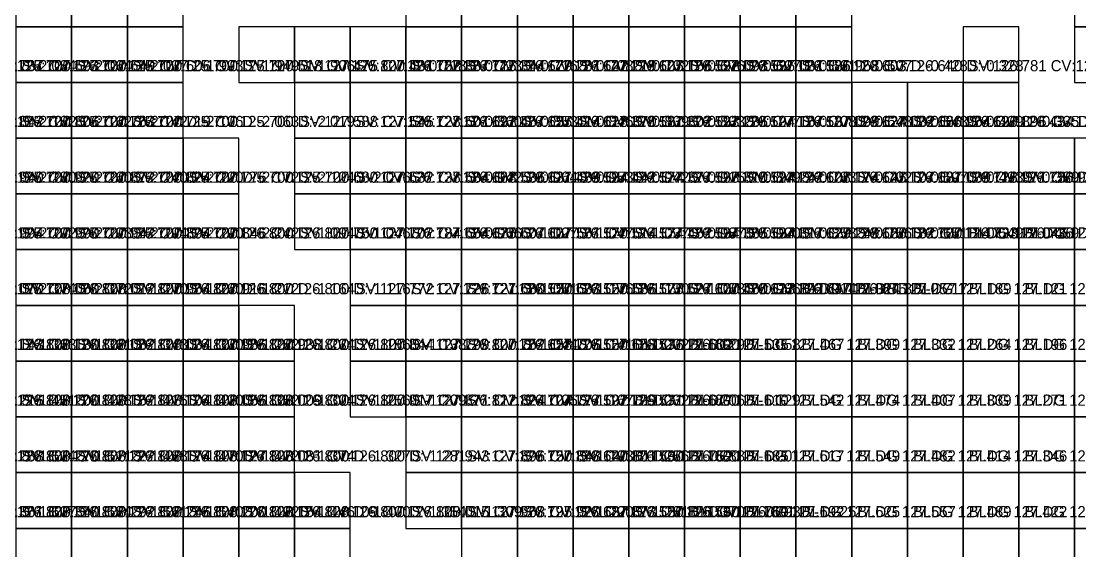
# Model space of a CAD drawing. Header units: metres. Extents: x 287857 to 287981, y 62957 to 63018.
# Drawn here: x 287893.02 to 287912.02, y 62996.43 to 63005.93 of the extents above; entities that cross this region are included whole.
import ezdxf

# ---------------------------------------------------------------- set-up
doc = ezdxf.new("R2010")
doc.units = ezdxf.units.M
for name, color, linetype, true_color in [('CORR-BLDG-TXT', 7, 'Continuous', 0xfacc15), ('CORR-BUILDING', 7, 'Continuous', 0xfacc15), ('CORR-CUT', 7, 'Continuous', 0x3b82f6), ('CORR-DIFF-TXT', 7, 'Continuous', 0xffffff)]:
    doc.layers.add(name, color=color, linetype=linetype, true_color=true_color)

msp = doc.modelspace()

# ---------------------------------------------------------------- linework, layer by layer
at = {"layer": 'CORR-BUILDING'}
for points in [[(287909.925, 63001.831, 127.046), (287910.925, 63001.831, 127.046), (287910.925, 63002.831, 127.046), (287909.925, 63002.831, 127.046), (287909.925, 63001.831, 127.046)], [(287910.925, 63001.831, 126.979), (287911.925, 63001.831, 126.979), (287911.925, 63002.831, 126.979), (287910.925, 63002.831, 126.979), (287910.925, 63001.831, 126.979)], [(287911.925, 63001.831, 126.911), (287912.925, 63001.831, 126.911), (287912.925, 63002.831, 126.911), (287911.925, 63002.831, 126.911), (287911.925, 63001.831, 126.911)], [(287906.925, 63000.831, 127.324), (287907.925, 63000.831, 127.324), (287907.925, 63001.831, 127.324), (287906.925, 63001.831, 127.324), (287906.925, 63000.831, 127.324)], [(287907.925, 63000.831, 127.257), (287908.925, 63000.831, 127.257), (287908.925, 63001.831, 127.257), (287907.925, 63001.831, 127.257), (287907.925, 63000.831, 127.257)], [(287908.925, 63000.831, 127.189), (287909.925, 63000.831, 127.189), (287909.925, 63001.831, 127.189), (287908.925, 63001.831, 127.189), (287908.925, 63000.831, 127.189)], [(287909.925, 63000.831, 127.121), (287910.925, 63000.831, 127.121), (287910.925, 63001.831, 127.121), (287909.925, 63001.831, 127.121), (287909.925, 63000.831, 127.121)], [(287910.925, 63000.831, 127.054), (287911.925, 63000.831, 127.054), (287911.925, 63001.831, 127.054), (287910.925, 63001.831, 127.054), (287910.925, 63000.831, 127.054)], [(287911.925, 63000.831, 126.986), (287912.925, 63000.831, 126.986), (287912.925, 63001.831, 126.986), (287911.925, 63001.831, 126.986), (287911.925, 63000.831, 126.986)], [(287903.925, 62999.831, 127.602), (287904.925, 62999.831, 127.602), (287904.925, 63000.831, 127.602), (287903.925, 63000.831, 127.602), (287903.925, 62999.831, 127.602)], [(287904.925, 62999.831, 127.535), (287905.925, 62999.831, 127.535), (287905.925, 63000.831, 127.535), (287904.925, 63000.831, 127.535), (287904.925, 62999.831, 127.535)], [(287905.925, 62999.831, 127.467), (287906.925, 62999.831, 127.467), (287906.925, 63000.831, 127.467), (287905.925, 63000.831, 127.467), (287905.925, 62999.831, 127.467)], [(287906.925, 62999.831, 127.399), (287907.925, 62999.831, 127.399), (287907.925, 63000.831, 127.399), (287906.925, 63000.831, 127.399), (287906.925, 62999.831, 127.399)], [(287907.925, 62999.831, 127.332), (287908.925, 62999.831, 127.332), (287908.925, 63000.831, 127.332), (287907.925, 63000.831, 127.332), (287907.925, 62999.831, 127.332)], [(287908.925, 62999.831, 127.264), (287909.925, 62999.831, 127.264), (287909.925, 63000.831, 127.264), (287908.925, 63000.831, 127.264), (287908.925, 62999.831, 127.264)], [(287909.925, 62999.831, 127.196), (287910.925, 62999.831, 127.196), (287910.925, 63000.831, 127.196), (287909.925, 63000.831, 127.196), (287909.925, 62999.831, 127.196)], [(287910.925, 62999.831, 127.129), (287911.925, 62999.831, 127.129), (287911.925, 63000.831, 127.129), (287910.925, 63000.831, 127.129), (287910.925, 62999.831, 127.129)], [(287911.925, 62999.831, 127.061), (287912.925, 62999.831, 127.061), (287912.925, 63000.831, 127.061), (287911.925, 63000.831, 127.061), (287911.925, 62999.831, 127.061)], [(287903.925, 62998.831, 127.677), (287904.925, 62998.831, 127.677), (287904.925, 62999.831, 127.677), (287903.925, 62999.831, 127.677), (287903.925, 62998.831, 127.677)], [(287904.925, 62998.831, 127.61), (287905.925, 62998.831, 127.61), (287905.925, 62999.831, 127.61), (287904.925, 62999.831, 127.61), (287904.925, 62998.831, 127.61)], [(287905.925, 62998.831, 127.542), (287906.925, 62998.831, 127.542), (287906.925, 62999.831, 127.542), (287905.925, 62999.831, 127.542), (287905.925, 62998.831, 127.542)], [(287906.925, 62998.831, 127.474), (287907.925, 62998.831, 127.474), (287907.925, 62999.831, 127.474), (287906.925, 62999.831, 127.474), (287906.925, 62998.831, 127.474)], [(287907.925, 62998.831, 127.407), (287908.925, 62998.831, 127.407), (287908.925, 62999.831, 127.407), (287907.925, 62999.831, 127.407), (287907.925, 62998.831, 127.407)], [(287908.925, 62998.831, 127.339), (287909.925, 62998.831, 127.339), (287909.925, 62999.831, 127.339), (287908.925, 62999.831, 127.339), (287908.925, 62998.831, 127.339)], [(287909.925, 62998.831, 127.271), (287910.925, 62998.831, 127.271), (287910.925, 62999.831, 127.271), (287909.925, 62999.831, 127.271), (287909.925, 62998.831, 127.271)], [(287910.925, 62998.831, 127.204), (287911.925, 62998.831, 127.204), (287911.925, 62999.831, 127.204), (287910.925, 62999.831, 127.204), (287910.925, 62998.831, 127.204)], [(287911.925, 62998.831, 127.136), (287912.925, 62998.831, 127.136), (287912.925, 62999.831, 127.136), (287911.925, 62999.831, 127.136), (287911.925, 62998.831, 127.136)], [(287903.925, 62997.831, 127.752), (287904.925, 62997.831, 127.752), (287904.925, 62998.831, 127.752), (287903.925, 62998.831, 127.752), (287903.925, 62997.831, 127.752)], [(287904.925, 62997.831, 127.685), (287905.925, 62997.831, 127.685), (287905.925, 62998.831, 127.685), (287904.925, 62998.831, 127.685), (287904.925, 62997.831, 127.685)], [(287905.925, 62997.831, 127.617), (287906.925, 62997.831, 127.617), (287906.925, 62998.831, 127.617), (287905.925, 62998.831, 127.617), (287905.925, 62997.831, 127.617)], [(287906.925, 62997.831, 127.549), (287907.925, 62997.831, 127.549), (287907.925, 62998.831, 127.549), (287906.925, 62998.831, 127.549), (287906.925, 62997.831, 127.549)], [(287907.925, 62997.831, 127.482), (287908.925, 62997.831, 127.482), (287908.925, 62998.831, 127.482), (287907.925, 62998.831, 127.482), (287907.925, 62997.831, 127.482)], [(287908.925, 62997.831, 127.414), (287909.925, 62997.831, 127.414), (287909.925, 62998.831, 127.414), (287908.925, 62998.831, 127.414), (287908.925, 62997.831, 127.414)], [(287909.925, 62997.831, 127.346), (287910.925, 62997.831, 127.346), (287910.925, 62998.831, 127.346), (287909.925, 62998.831, 127.346), (287909.925, 62997.831, 127.346)], [(287910.925, 62997.831, 127.279), (287911.925, 62997.831, 127.279), (287911.925, 62998.831, 127.279), (287910.925, 62998.831, 127.279), (287910.925, 62997.831, 127.279)], [(287911.925, 62997.831, 127.213), (287912.925, 62997.831, 127.213), (287912.925, 62998.831, 127.213), (287911.925, 62998.831, 127.213), (287911.925, 62997.831, 127.213)], [(287904.925, 62996.831, 127.76), (287905.925, 62996.831, 127.76), (287905.925, 62997.831, 127.76), (287904.925, 62997.831, 127.76), (287904.925, 62996.831, 127.76)], [(287905.925, 62996.831, 127.692), (287906.925, 62996.831, 127.692), (287906.925, 62997.831, 127.692), (287905.925, 62997.831, 127.692), (287905.925, 62996.831, 127.692)], [(287906.925, 62996.831, 127.625), (287907.925, 62996.831, 127.625), (287907.925, 62997.831, 127.625), (287906.925, 62997.831, 127.625), (287906.925, 62996.831, 127.625)], [(287907.925, 62996.831, 127.557), (287908.925, 62996.831, 127.557), (287908.925, 62997.831, 127.557), (287907.925, 62997.831, 127.557), (287907.925, 62996.831, 127.557)], [(287908.925, 62996.831, 127.489), (287909.925, 62996.831, 127.489), (287909.925, 62997.831, 127.489), (287908.925, 62997.831, 127.489), (287908.925, 62996.831, 127.489)], [(287909.925, 62996.831, 127.422), (287910.925, 62996.831, 127.422), (287910.925, 62997.831, 127.422), (287909.925, 62997.831, 127.422), (287909.925, 62996.831, 127.422)], [(287910.925, 62996.831, 127.355), (287911.925, 62996.831, 127.355), (287911.925, 62997.831, 127.355), (287910.925, 62997.831, 127.355), (287910.925, 62996.831, 127.355)], [(287911.925, 62996.831, 127.29), (287912.925, 62996.831, 127.29), (287912.925, 62997.831, 127.29), (287911.925, 62997.831, 127.29), (287911.925, 62996.831, 127.29)], [(287904.925, 62995.831, 127.835), (287905.925, 62995.831, 127.835), (287905.925, 62996.831, 127.835), (287904.925, 62996.831, 127.835), (287904.925, 62995.831, 127.835)], [(287905.925, 62995.831, 127.767), (287906.925, 62995.831, 127.767), (287906.925, 62996.831, 127.767), (287905.925, 62996.831, 127.767), (287905.925, 62995.831, 127.767)], [(287906.925, 62995.831, 127.7), (287907.925, 62995.831, 127.7), (287907.925, 62996.831, 127.7), (287906.925, 62996.831, 127.7), (287906.925, 62995.831, 127.7)], [(287907.925, 62995.831, 127.632), (287908.925, 62995.831, 127.632), (287908.925, 62996.831, 127.632), (287907.925, 62996.831, 127.632), (287907.925, 62995.831, 127.632)], [(287908.925, 62995.831, 127.564), (287909.925, 62995.831, 127.564), (287909.925, 62996.831, 127.564), (287908.925, 62996.831, 127.564), (287908.925, 62995.831, 127.564)], [(287909.925, 62995.831, 127.498), (287910.925, 62995.831, 127.498), (287910.925, 62996.831, 127.498), (287909.925, 62996.831, 127.498), (287909.925, 62995.831, 127.498)], [(287910.925, 62995.831, 127.433), (287911.925, 62995.831, 127.433), (287911.925, 62996.831, 127.433), (287910.925, 62996.831, 127.433), (287910.925, 62995.831, 127.433)], [(287911.925, 62995.831, 127.368), (287912.925, 62995.831, 127.368), (287912.925, 62996.831, 127.368), (287911.925, 62996.831, 127.368), (287911.925, 62995.831, 127.368)]]:
    msp.add_polyline3d(points, dxfattribs=at)
at = {"layer": 'CORR-CUT'}
for points in [[(287892.925, 63005.831, 127.579), (287893.925, 63005.831, 127.579), (287893.925, 63006.831, 127.579), (287892.925, 63006.831, 127.579), (287892.925, 63005.831, 127.579)], [(287893.925, 63005.831, 127.536), (287894.925, 63005.831, 127.536), (287894.925, 63006.831, 127.536), (287893.925, 63006.831, 127.536), (287893.925, 63005.831, 127.536)], [(287894.925, 63005.831, 127.492), (287895.925, 63005.831, 127.492), (287895.925, 63006.831, 127.492), (287894.925, 63006.831, 127.492), (287894.925, 63005.831, 127.492)], [(287899.925, 63005.831, 127.255), (287900.925, 63005.831, 127.255), (287900.925, 63006.831, 127.255), (287899.925, 63006.831, 127.255), (287899.925, 63005.831, 127.255)], [(287900.925, 63005.831, 127.192), (287901.925, 63005.831, 127.192), (287901.925, 63006.831, 127.192), (287900.925, 63006.831, 127.192), (287900.925, 63005.831, 127.192)], [(287901.925, 63005.831, 127.13), (287902.925, 63005.831, 127.13), (287902.925, 63006.831, 127.13), (287901.925, 63006.831, 127.13), (287901.925, 63005.831, 127.13)], [(287902.925, 63005.831, 127.067), (287903.925, 63005.831, 127.067), (287903.925, 63006.831, 127.067), (287902.925, 63006.831, 127.067), (287902.925, 63005.831, 127.067)], [(287903.925, 63005.831, 127.005), (287904.925, 63005.831, 127.005), (287904.925, 63006.831, 127.005), (287903.925, 63006.831, 127.005), (287903.925, 63005.831, 127.005)], [(287904.925, 63005.831, 126.942), (287905.925, 63005.831, 126.942), (287905.925, 63006.831, 126.942), (287904.925, 63006.831, 126.942), (287904.925, 63005.831, 126.942)], [(287905.925, 63005.831, 126.879), (287906.925, 63005.831, 126.879), (287906.925, 63006.831, 126.879), (287905.925, 63006.831, 126.879), (287905.925, 63005.831, 126.879)], [(287906.925, 63005.831, 126.817), (287907.925, 63005.831, 126.817), (287907.925, 63006.831, 126.817), (287906.925, 63006.831, 126.817), (287906.925, 63005.831, 126.817)], [(287911.925, 63005.831, 126.504), (287912.925, 63005.831, 126.504), (287912.925, 63006.831, 126.504), (287911.925, 63006.831, 126.504), (287911.925, 63005.831, 126.504)], [(287892.925, 63004.831, 127.693), (287893.925, 63004.831, 127.693), (287893.925, 63005.831, 127.693), (287892.925, 63005.831, 127.693), (287892.925, 63004.831, 127.693)], [(287893.925, 63004.831, 127.649), (287894.925, 63004.831, 127.649), (287894.925, 63005.831, 127.649), (287893.925, 63005.831, 127.649), (287893.925, 63004.831, 127.649)], [(287894.925, 63004.831, 127.606), (287895.925, 63004.831, 127.606), (287895.925, 63005.831, 127.606), (287894.925, 63005.831, 127.606), (287894.925, 63004.831, 127.606)], [(287896.925, 63004.831, 127.518), (287897.925, 63004.831, 127.518), (287897.925, 63005.831, 127.518), (287896.925, 63005.831, 127.518), (287896.925, 63004.831, 127.518)], [(287897.925, 63004.831, 127.475), (287898.925, 63004.831, 127.475), (287898.925, 63005.831, 127.475), (287897.925, 63005.831, 127.475), (287897.925, 63004.831, 127.475)], [(287898.925, 63004.831, 127.431), (287899.925, 63004.831, 127.431), (287899.925, 63005.831, 127.431), (287898.925, 63005.831, 127.431), (287898.925, 63004.831, 127.431)], [(287899.925, 63004.831, 127.387), (287900.925, 63004.831, 127.387), (287900.925, 63005.831, 127.387), (287899.925, 63005.831, 127.387), (287899.925, 63004.831, 127.387)], [(287900.925, 63004.831, 127.344), (287901.925, 63004.831, 127.344), (287901.925, 63005.831, 127.344), (287900.925, 63005.831, 127.344), (287900.925, 63004.831, 127.344)], [(287901.925, 63004.831, 127.281), (287902.925, 63004.831, 127.281), (287902.925, 63005.831, 127.281), (287901.925, 63005.831, 127.281), (287901.925, 63004.831, 127.281)], [(287902.925, 63004.831, 127.219), (287903.925, 63004.831, 127.219), (287903.925, 63005.831, 127.219), (287902.925, 63005.831, 127.219), (287902.925, 63004.831, 127.219)], [(287903.925, 63004.831, 127.156), (287904.925, 63004.831, 127.156), (287904.925, 63005.831, 127.156), (287903.925, 63005.831, 127.156), (287903.925, 63004.831, 127.156)], [(287904.925, 63004.831, 127.093), (287905.925, 63004.831, 127.093), (287905.925, 63005.831, 127.093), (287904.925, 63005.831, 127.093), (287904.925, 63004.831, 127.093)], [(287905.925, 63004.831, 127.031), (287906.925, 63004.831, 127.031), (287906.925, 63005.831, 127.031), (287905.925, 63005.831, 127.031), (287905.925, 63004.831, 127.031)], [(287906.925, 63004.831, 126.968), (287907.925, 63004.831, 126.968), (287907.925, 63005.831, 126.968), (287906.925, 63005.831, 126.968), (287906.925, 63004.831, 126.968)], [(287909.925, 63004.831, 126.781), (287910.925, 63004.831, 126.781), (287910.925, 63005.831, 126.781), (287909.925, 63005.831, 126.781), (287909.925, 63004.831, 126.781)], [(287911.925, 63004.831, 126.655), (287912.925, 63004.831, 126.655), (287912.925, 63005.831, 126.655), (287911.925, 63005.831, 126.655), (287911.925, 63004.831, 126.655)], [(287892.925, 63003.831, 127.806), (287893.925, 63003.831, 127.806), (287893.925, 63004.831, 127.806), (287892.925, 63004.831, 127.806), (287892.925, 63003.831, 127.806)], [(287893.925, 63003.831, 127.763), (287894.925, 63003.831, 127.763), (287894.925, 63004.831, 127.763), (287893.925, 63004.831, 127.763), (287893.925, 63003.831, 127.763)], [(287894.925, 63003.831, 127.719), (287895.925, 63003.831, 127.719), (287895.925, 63004.831, 127.719), (287894.925, 63004.831, 127.719), (287894.925, 63003.831, 127.719)], [(287897.925, 63003.831, 127.588), (287898.925, 63003.831, 127.588), (287898.925, 63004.831, 127.588), (287897.925, 63004.831, 127.588), (287897.925, 63003.831, 127.588)], [(287898.925, 63003.831, 127.545), (287899.925, 63003.831, 127.545), (287899.925, 63004.831, 127.545), (287898.925, 63004.831, 127.545), (287898.925, 63003.831, 127.545)], [(287899.925, 63003.831, 127.501), (287900.925, 63003.831, 127.501), (287900.925, 63004.831, 127.501), (287899.925, 63004.831, 127.501), (287899.925, 63003.831, 127.501)], [(287900.925, 63003.831, 127.457), (287901.925, 63003.831, 127.457), (287901.925, 63004.831, 127.457), (287900.925, 63004.831, 127.457), (287900.925, 63003.831, 127.457)], [(287901.925, 63003.831, 127.414), (287902.925, 63003.831, 127.414), (287902.925, 63004.831, 127.414), (287901.925, 63004.831, 127.414), (287901.925, 63003.831, 127.414)], [(287902.925, 63003.831, 127.37), (287903.925, 63003.831, 127.37), (287903.925, 63004.831, 127.37), (287902.925, 63004.831, 127.37), (287902.925, 63003.831, 127.37)], [(287903.925, 63003.831, 127.302), (287904.925, 63003.831, 127.302), (287904.925, 63004.831, 127.302), (287903.925, 63004.831, 127.302), (287903.925, 63003.831, 127.302)], [(287904.925, 63003.831, 127.235), (287905.925, 63003.831, 127.235), (287905.925, 63004.831, 127.235), (287904.925, 63004.831, 127.235), (287904.925, 63003.831, 127.235)], [(287905.925, 63003.831, 127.167), (287906.925, 63003.831, 127.167), (287906.925, 63004.831, 127.167), (287905.925, 63004.831, 127.167), (287905.925, 63003.831, 127.167)], [(287906.925, 63003.831, 127.099), (287907.925, 63003.831, 127.099), (287907.925, 63004.831, 127.099), (287906.925, 63004.831, 127.099), (287906.925, 63003.831, 127.099)], [(287907.925, 63003.831, 127.032), (287908.925, 63003.831, 127.032), (287908.925, 63004.831, 127.032), (287907.925, 63004.831, 127.032), (287907.925, 63003.831, 127.032)], [(287908.925, 63003.831, 126.964), (287909.925, 63003.831, 126.964), (287909.925, 63004.831, 126.964), (287908.925, 63004.831, 126.964), (287908.925, 63003.831, 126.964)], [(287909.925, 63003.831, 126.896), (287910.925, 63003.831, 126.896), (287910.925, 63004.831, 126.896), (287909.925, 63004.831, 126.896), (287909.925, 63003.831, 126.896)], [(287892.925, 63002.831, 127.92), (287893.925, 63002.831, 127.92), (287893.925, 63003.831, 127.92), (287892.925, 63003.831, 127.92), (287892.925, 63002.831, 127.92)], [(287893.925, 63002.831, 127.872), (287894.925, 63002.831, 127.872), (287894.925, 63003.831, 127.872), (287893.925, 63003.831, 127.872), (287893.925, 63002.831, 127.872)], [(287894.925, 63002.831, 127.824), (287895.925, 63002.831, 127.824), (287895.925, 63003.831, 127.824), (287894.925, 63003.831, 127.824), (287894.925, 63002.831, 127.824)], [(287895.925, 63002.831, 127.776), (287896.925, 63002.831, 127.776), (287896.925, 63003.831, 127.776), (287895.925, 63003.831, 127.776), (287895.925, 63002.831, 127.776)], [(287897.925, 63002.831, 127.68), (287898.925, 63002.831, 127.68), (287898.925, 63003.831, 127.68), (287897.925, 63003.831, 127.68), (287897.925, 63002.831, 127.68)], [(287898.925, 63002.831, 127.632), (287899.925, 63002.831, 127.632), (287899.925, 63003.831, 127.632), (287898.925, 63003.831, 127.632), (287898.925, 63002.831, 127.632)], [(287899.925, 63002.831, 127.584), (287900.925, 63002.831, 127.584), (287900.925, 63003.831, 127.584), (287899.925, 63003.831, 127.584), (287899.925, 63002.831, 127.584)], [(287900.925, 63002.831, 127.536), (287901.925, 63002.831, 127.536), (287901.925, 63003.831, 127.536), (287900.925, 63003.831, 127.536), (287900.925, 63002.831, 127.536)], [(287901.925, 63002.831, 127.489), (287902.925, 63002.831, 127.489), (287902.925, 63003.831, 127.489), (287901.925, 63003.831, 127.489), (287901.925, 63002.831, 127.489)], [(287902.925, 63002.831, 127.442), (287903.925, 63002.831, 127.442), (287903.925, 63003.831, 127.442), (287902.925, 63003.831, 127.442), (287902.925, 63002.831, 127.442)], [(287903.925, 63002.831, 127.377), (287904.925, 63002.831, 127.377), (287904.925, 63003.831, 127.377), (287903.925, 63003.831, 127.377), (287903.925, 63002.831, 127.377)], [(287904.925, 63002.831, 127.31), (287905.925, 63002.831, 127.31), (287905.925, 63003.831, 127.31), (287904.925, 63003.831, 127.31), (287904.925, 63002.831, 127.31)], [(287905.925, 63002.831, 127.242), (287906.925, 63002.831, 127.242), (287906.925, 63003.831, 127.242), (287905.925, 63003.831, 127.242), (287905.925, 63002.831, 127.242)], [(287906.925, 63002.831, 127.174), (287907.925, 63002.831, 127.174), (287907.925, 63003.831, 127.174), (287906.925, 63003.831, 127.174), (287906.925, 63002.831, 127.174)], [(287907.925, 63002.831, 127.107), (287908.925, 63002.831, 127.107), (287908.925, 63003.831, 127.107), (287907.925, 63003.831, 127.107), (287907.925, 63002.831, 127.107)], [(287908.925, 63002.831, 127.039), (287909.925, 63002.831, 127.039), (287909.925, 63003.831, 127.039), (287908.925, 63003.831, 127.039), (287908.925, 63002.831, 127.039)], [(287909.925, 63002.831, 126.971), (287910.925, 63002.831, 126.971), (287910.925, 63003.831, 126.971), (287909.925, 63003.831, 126.971), (287909.925, 63002.831, 126.971)], [(287910.925, 63002.831, 126.904), (287911.925, 63002.831, 126.904), (287911.925, 63003.831, 126.904), (287910.925, 63003.831, 126.904), (287910.925, 63002.831, 126.904)], [(287911.925, 63002.831, 126.836), (287912.925, 63002.831, 126.836), (287912.925, 63003.831, 126.836), (287911.925, 63003.831, 126.836), (287911.925, 63002.831, 126.836)], [(287892.925, 63001.831, 127.99), (287893.925, 63001.831, 127.99), (287893.925, 63002.831, 127.99), (287892.925, 63002.831, 127.99), (287892.925, 63001.831, 127.99)], [(287893.925, 63001.831, 127.942), (287894.925, 63001.831, 127.942), (287894.925, 63002.831, 127.942), (287893.925, 63002.831, 127.942), (287893.925, 63001.831, 127.942)], [(287894.925, 63001.831, 127.894), (287895.925, 63001.831, 127.894), (287895.925, 63002.831, 127.894), (287894.925, 63002.831, 127.894), (287894.925, 63001.831, 127.894)], [(287895.925, 63001.831, 127.846), (287896.925, 63001.831, 127.846), (287896.925, 63002.831, 127.846), (287895.925, 63002.831, 127.846), (287895.925, 63001.831, 127.846)], [(287897.925, 63001.831, 127.75), (287898.925, 63001.831, 127.75), (287898.925, 63002.831, 127.75), (287897.925, 63002.831, 127.75), (287897.925, 63001.831, 127.75)], [(287898.925, 63001.831, 127.702), (287899.925, 63001.831, 127.702), (287899.925, 63002.831, 127.702), (287898.925, 63002.831, 127.702), (287898.925, 63001.831, 127.702)], [(287899.925, 63001.831, 127.654), (287900.925, 63001.831, 127.654), (287900.925, 63002.831, 127.654), (287899.925, 63002.831, 127.654), (287899.925, 63001.831, 127.654)], [(287900.925, 63001.831, 127.607), (287901.925, 63001.831, 127.607), (287901.925, 63002.831, 127.607), (287900.925, 63002.831, 127.607), (287900.925, 63001.831, 127.607)], [(287901.925, 63001.831, 127.561), (287902.925, 63001.831, 127.561), (287902.925, 63002.831, 127.561), (287901.925, 63002.831, 127.561), (287901.925, 63001.831, 127.561)], [(287902.925, 63001.831, 127.514), (287903.925, 63001.831, 127.514), (287903.925, 63002.831, 127.514), (287902.925, 63002.831, 127.514), (287902.925, 63001.831, 127.514)], [(287903.925, 63001.831, 127.452), (287904.925, 63001.831, 127.452), (287904.925, 63002.831, 127.452), (287903.925, 63002.831, 127.452), (287903.925, 63001.831, 127.452)], [(287904.925, 63001.831, 127.385), (287905.925, 63001.831, 127.385), (287905.925, 63002.831, 127.385), (287904.925, 63002.831, 127.385), (287904.925, 63001.831, 127.385)], [(287905.925, 63001.831, 127.317), (287906.925, 63001.831, 127.317), (287906.925, 63002.831, 127.317), (287905.925, 63002.831, 127.317), (287905.925, 63001.831, 127.317)], [(287906.925, 63001.831, 127.249), (287907.925, 63001.831, 127.249), (287907.925, 63002.831, 127.249), (287906.925, 63002.831, 127.249), (287906.925, 63001.831, 127.249)], [(287907.925, 63001.831, 127.182), (287908.925, 63001.831, 127.182), (287908.925, 63002.831, 127.182), (287907.925, 63002.831, 127.182), (287907.925, 63001.831, 127.182)], [(287908.925, 63001.831, 127.114), (287909.925, 63001.831, 127.114), (287909.925, 63002.831, 127.114), (287908.925, 63002.831, 127.114), (287908.925, 63001.831, 127.114)], [(287892.925, 63000.831, 128.06), (287893.925, 63000.831, 128.06), (287893.925, 63001.831, 128.06), (287892.925, 63001.831, 128.06), (287892.925, 63000.831, 128.06)], [(287893.925, 63000.831, 128.012), (287894.925, 63000.831, 128.012), (287894.925, 63001.831, 128.012), (287893.925, 63001.831, 128.012), (287893.925, 63000.831, 128.012)], [(287894.925, 63000.831, 127.964), (287895.925, 63000.831, 127.964), (287895.925, 63001.831, 127.964), (287894.925, 63001.831, 127.964), (287894.925, 63000.831, 127.964)], [(287895.925, 63000.831, 127.916), (287896.925, 63000.831, 127.916), (287896.925, 63001.831, 127.916), (287895.925, 63001.831, 127.916), (287895.925, 63000.831, 127.916)], [(287898.925, 63000.831, 127.772), (287899.925, 63000.831, 127.772), (287899.925, 63001.831, 127.772), (287898.925, 63001.831, 127.772), (287898.925, 63000.831, 127.772)], [(287899.925, 63000.831, 127.726), (287900.925, 63000.831, 127.726), (287900.925, 63001.831, 127.726), (287899.925, 63001.831, 127.726), (287899.925, 63000.831, 127.726)], [(287900.925, 63000.831, 127.68), (287901.925, 63000.831, 127.68), (287901.925, 63001.831, 127.68), (287900.925, 63001.831, 127.68), (287900.925, 63000.831, 127.68)], [(287901.925, 63000.831, 127.633), (287902.925, 63000.831, 127.633), (287902.925, 63001.831, 127.633), (287901.925, 63001.831, 127.633), (287901.925, 63000.831, 127.633)], [(287902.925, 63000.831, 127.586), (287903.925, 63000.831, 127.586), (287903.925, 63001.831, 127.586), (287902.925, 63001.831, 127.586), (287902.925, 63000.831, 127.586)], [(287903.925, 63000.831, 127.527), (287904.925, 63000.831, 127.527), (287904.925, 63001.831, 127.527), (287903.925, 63001.831, 127.527), (287903.925, 63000.831, 127.527)], [(287904.925, 63000.831, 127.46), (287905.925, 63000.831, 127.46), (287905.925, 63001.831, 127.46), (287904.925, 63001.831, 127.46), (287904.925, 63000.831, 127.46)], [(287905.925, 63000.831, 127.392), (287906.925, 63000.831, 127.392), (287906.925, 63001.831, 127.392), (287905.925, 63001.831, 127.392), (287905.925, 63000.831, 127.392)], [(287892.925, 62999.831, 128.13), (287893.925, 62999.831, 128.13), (287893.925, 63000.831, 128.13), (287892.925, 63000.831, 128.13), (287892.925, 62999.831, 128.13)], [(287893.925, 62999.831, 128.082), (287894.925, 62999.831, 128.082), (287894.925, 63000.831, 128.082), (287893.925, 63000.831, 128.082), (287893.925, 62999.831, 128.082)], [(287894.925, 62999.831, 128.034), (287895.925, 62999.831, 128.034), (287895.925, 63000.831, 128.034), (287894.925, 63000.831, 128.034), (287894.925, 62999.831, 128.034)], [(287895.925, 62999.831, 127.986), (287896.925, 62999.831, 127.986), (287896.925, 63000.831, 127.986), (287895.925, 63000.831, 127.986), (287895.925, 62999.831, 127.986)], [(287896.925, 62999.831, 127.938), (287897.925, 62999.831, 127.938), (287897.925, 63000.831, 127.938), (287896.925, 63000.831, 127.938), (287896.925, 62999.831, 127.938)], [(287898.925, 62999.831, 127.844), (287899.925, 62999.831, 127.844), (287899.925, 63000.831, 127.844), (287898.925, 63000.831, 127.844), (287898.925, 62999.831, 127.844)], [(287899.925, 62999.831, 127.799), (287900.925, 62999.831, 127.799), (287900.925, 63000.831, 127.799), (287899.925, 63000.831, 127.799), (287899.925, 62999.831, 127.799)], [(287900.925, 62999.831, 127.752), (287901.925, 62999.831, 127.752), (287901.925, 63000.831, 127.752), (287900.925, 63000.831, 127.752), (287900.925, 62999.831, 127.752)], [(287901.925, 62999.831, 127.705), (287902.925, 62999.831, 127.705), (287902.925, 63000.831, 127.705), (287901.925, 63000.831, 127.705), (287901.925, 62999.831, 127.705)], [(287902.925, 62999.831, 127.658), (287903.925, 62999.831, 127.658), (287903.925, 63000.831, 127.658), (287902.925, 63000.831, 127.658), (287902.925, 62999.831, 127.658)], [(287892.925, 62998.831, 128.2), (287893.925, 62998.831, 128.2), (287893.925, 62999.831, 128.2), (287892.925, 62999.831, 128.2), (287892.925, 62998.831, 128.2)], [(287893.925, 62998.831, 128.152), (287894.925, 62998.831, 128.152), (287894.925, 62999.831, 128.152), (287893.925, 62999.831, 128.152), (287893.925, 62998.831, 128.152)], [(287894.925, 62998.831, 128.104), (287895.925, 62998.831, 128.104), (287895.925, 62999.831, 128.104), (287894.925, 62999.831, 128.104), (287894.925, 62998.831, 128.104)], [(287895.925, 62998.831, 128.056), (287896.925, 62998.831, 128.056), (287896.925, 62999.831, 128.056), (287895.925, 62999.831, 128.056), (287895.925, 62998.831, 128.056)], [(287896.925, 62998.831, 128.009), (287897.925, 62998.831, 128.009), (287897.925, 62999.831, 128.009), (287896.925, 62999.831, 128.009), (287896.925, 62998.831, 128.009)], [(287898.925, 62998.831, 127.917), (287899.925, 62998.831, 127.917), (287899.925, 62999.831, 127.917), (287898.925, 62999.831, 127.917), (287898.925, 62998.831, 127.917)], [(287899.925, 62998.831, 127.871), (287900.925, 62998.831, 127.871), (287900.925, 62999.831, 127.871), (287899.925, 62999.831, 127.871), (287899.925, 62998.831, 127.871)], [(287900.925, 62998.831, 127.824), (287901.925, 62998.831, 127.824), (287901.925, 62999.831, 127.824), (287900.925, 62999.831, 127.824), (287900.925, 62998.831, 127.824)], [(287901.925, 62998.831, 127.777), (287902.925, 62998.831, 127.777), (287902.925, 62999.831, 127.777), (287901.925, 62999.831, 127.777), (287901.925, 62998.831, 127.777)], [(287902.925, 62998.831, 127.729), (287903.925, 62998.831, 127.729), (287903.925, 62999.831, 127.729), (287902.925, 62999.831, 127.729), (287902.925, 62998.831, 127.729)], [(287892.925, 62997.831, 128.27), (287893.925, 62997.831, 128.27), (287893.925, 62998.831, 128.27), (287892.925, 62998.831, 128.27), (287892.925, 62997.831, 128.27)], [(287893.925, 62997.831, 128.222), (287894.925, 62997.831, 128.222), (287894.925, 62998.831, 128.222), (287893.925, 62998.831, 128.222), (287893.925, 62997.831, 128.222)], [(287894.925, 62997.831, 128.174), (287895.925, 62997.831, 128.174), (287895.925, 62998.831, 128.174), (287894.925, 62998.831, 128.174), (287894.925, 62997.831, 128.174)], [(287895.925, 62997.831, 128.127), (287896.925, 62997.831, 128.127), (287896.925, 62998.831, 128.127), (287895.925, 62998.831, 128.127), (287895.925, 62997.831, 128.127)], [(287896.925, 62997.831, 128.081), (287897.925, 62997.831, 128.081), (287897.925, 62998.831, 128.081), (287896.925, 62998.831, 128.081), (287896.925, 62997.831, 128.081)], [(287899.925, 62997.831, 127.943), (287900.925, 62997.831, 127.943), (287900.925, 62998.831, 127.943), (287899.925, 62998.831, 127.943), (287899.925, 62997.831, 127.943)], [(287900.925, 62997.831, 127.896), (287901.925, 62997.831, 127.896), (287901.925, 62998.831, 127.896), (287900.925, 62998.831, 127.896), (287900.925, 62997.831, 127.896)], [(287901.925, 62997.831, 127.848), (287902.925, 62997.831, 127.848), (287902.925, 62998.831, 127.848), (287901.925, 62998.831, 127.848), (287901.925, 62997.831, 127.848)], [(287902.925, 62997.831, 127.801), (287903.925, 62997.831, 127.801), (287903.925, 62998.831, 127.801), (287902.925, 62998.831, 127.801), (287902.925, 62997.831, 127.801)], [(287892.925, 62996.831, 128.34), (287893.925, 62996.831, 128.34), (287893.925, 62997.831, 128.34), (287892.925, 62997.831, 128.34), (287892.925, 62996.831, 128.34)], [(287893.925, 62996.831, 128.292), (287894.925, 62996.831, 128.292), (287894.925, 62997.831, 128.292), (287893.925, 62997.831, 128.292), (287893.925, 62996.831, 128.292)], [(287894.925, 62996.831, 128.246), (287895.925, 62996.831, 128.246), (287895.925, 62997.831, 128.246), (287894.925, 62997.831, 128.246), (287894.925, 62996.831, 128.246)], [(287895.925, 62996.831, 128.2), (287896.925, 62996.831, 128.2), (287896.925, 62997.831, 128.2), (287895.925, 62997.831, 128.2), (287895.925, 62996.831, 128.2)], [(287896.925, 62996.831, 128.154), (287897.925, 62996.831, 128.154), (287897.925, 62997.831, 128.154), (287896.925, 62997.831, 128.154), (287896.925, 62996.831, 128.154)], [(287897.925, 62996.831, 128.109), (287898.925, 62996.831, 128.109), (287898.925, 62997.831, 128.109), (287897.925, 62997.831, 128.109), (287897.925, 62996.831, 128.109)], [(287899.925, 62996.831, 128.015), (287900.925, 62996.831, 128.015), (287900.925, 62997.831, 128.015), (287899.925, 62997.831, 128.015), (287899.925, 62996.831, 128.015)], [(287900.925, 62996.831, 127.968), (287901.925, 62996.831, 127.968), (287901.925, 62997.831, 127.968), (287900.925, 62997.831, 127.968), (287900.925, 62996.831, 127.968)], [(287901.925, 62996.831, 127.92), (287902.925, 62996.831, 127.92), (287902.925, 62997.831, 127.92), (287901.925, 62997.831, 127.92), (287901.925, 62996.831, 127.92)], [(287902.925, 62996.831, 127.873), (287903.925, 62996.831, 127.873), (287903.925, 62997.831, 127.873), (287902.925, 62997.831, 127.873), (287902.925, 62996.831, 127.873)], [(287903.925, 62996.831, 127.826), (287904.925, 62996.831, 127.826), (287904.925, 62997.831, 127.826), (287903.925, 62997.831, 127.826), (287903.925, 62996.831, 127.826)], [(287892.925, 62995.831, 128.41), (287893.925, 62995.831, 128.41), (287893.925, 62996.831, 128.41), (287892.925, 62996.831, 128.41), (287892.925, 62995.831, 128.41)], [(287893.925, 62995.831, 128.364), (287894.925, 62995.831, 128.364), (287894.925, 62996.831, 128.364), (287893.925, 62996.831, 128.364), (287893.925, 62995.831, 128.364)], [(287894.925, 62995.831, 128.319), (287895.925, 62995.831, 128.319), (287895.925, 62996.831, 128.319), (287894.925, 62996.831, 128.319), (287894.925, 62995.831, 128.319)], [(287895.925, 62995.831, 128.273), (287896.925, 62995.831, 128.273), (287896.925, 62996.831, 128.273), (287895.925, 62996.831, 128.273), (287895.925, 62995.831, 128.273)], [(287896.925, 62995.831, 128.227), (287897.925, 62995.831, 128.227), (287897.925, 62996.831, 128.227), (287896.925, 62996.831, 128.227), (287896.925, 62995.831, 128.227)], [(287897.925, 62995.831, 128.181), (287898.925, 62995.831, 128.181), (287898.925, 62996.831, 128.181), (287897.925, 62996.831, 128.181), (287897.925, 62995.831, 128.181)], [(287900.925, 62995.831, 128.039), (287901.925, 62995.831, 128.039), (287901.925, 62996.831, 128.039), (287900.925, 62996.831, 128.039), (287900.925, 62995.831, 128.039)], [(287901.925, 62995.831, 127.992), (287902.925, 62995.831, 127.992), (287902.925, 62996.831, 127.992), (287901.925, 62996.831, 127.992), (287901.925, 62995.831, 127.992)], [(287902.925, 62995.831, 127.945), (287903.925, 62995.831, 127.945), (287903.925, 62996.831, 127.945), (287902.925, 62996.831, 127.945), (287902.925, 62995.831, 127.945)], [(287903.925, 62995.831, 127.898), (287904.925, 62995.831, 127.898), (287904.925, 62996.831, 127.898), (287903.925, 62996.831, 127.898), (287903.925, 62995.831, 127.898)]]:
    msp.add_polyline3d(points, dxfattribs=at)

# ---------------------------------------------------------------- texts
at = {"layer": 'CORR-BLDG-TXT'}
for s, p in [('BLDG 127.046', (287910.025, 63002.031, 127.046)), ('BLDG 126.979', (287911.025, 63002.031, 126.979)), ('BLDG 127.324', (287907.025, 63001.031, 127.324)), ('BLDG 127.257', (287908.025, 63001.031, 127.257)), ('BLDG 127.189', (287909.025, 63001.031, 127.189)), ('BLDG 127.121', (287910.025, 63001.031, 127.121)), ('BLDG 127.054', (287911.025, 63001.031, 127.054)), ('BLDG 127.602', (287904.025, 63000.031, 127.602)), ('BLDG 127.535', (287905.025, 63000.031, 127.535)), ('BLDG 127.467', (287906.025, 63000.031, 127.467)), ('BLDG 127.399', (287907.025, 63000.031, 127.399)), ('BLDG 127.332', (287908.025, 63000.031, 127.332)), ('BLDG 127.264', (287909.025, 63000.031, 127.264)), ('BLDG 127.196', (287910.025, 63000.031, 127.196)), ('BLDG 127.129', (287911.025, 63000.031, 127.129)), ('BLDG 127.677', (287904.025, 62999.031, 127.677)), ('BLDG 127.610', (287905.025, 62999.031, 127.61)), ('BLDG 127.542', (287906.025, 62999.031, 127.542)), ('BLDG 127.474', (287907.025, 62999.031, 127.474)), ('BLDG 127.407', (287908.025, 62999.031, 127.407)), ('BLDG 127.339', (287909.025, 62999.031, 127.339)), ('BLDG 127.271', (287910.025, 62999.031, 127.271)), ('BLDG 127.204', (287911.025, 62999.031, 127.204)), ('BLDG 127.752', (287904.025, 62998.031, 127.752)), ('BLDG 127.685', (287905.025, 62998.031, 127.685)), ('BLDG 127.617', (287906.025, 62998.031, 127.617)), ('BLDG 127.549', (287907.025, 62998.031, 127.549)), ('BLDG 127.482', (287908.025, 62998.031, 127.482)), ('BLDG 127.414', (287909.025, 62998.031, 127.414)), ('BLDG 127.346', (287910.025, 62998.031, 127.346)), ('BLDG 127.279', (287911.025, 62998.031, 127.279)), ('BLDG 127.760', (287905.025, 62997.031, 127.76)), ('BLDG 127.692', (287906.025, 62997.031, 127.692)), ('BLDG 127.625', (287907.025, 62997.031, 127.625)), ('BLDG 127.557', (287908.025, 62997.031, 127.557)), ('BLDG 127.489', (287909.025, 62997.031, 127.489)), ('BLDG 127.422', (287910.025, 62997.031, 127.422)), ('BLDG 127.355', (287911.025, 62997.031, 127.355))]:
    msp.add_text(s, height=0.2, dxfattribs=at).set_placement(p)
at = {"layer": 'CORR-DIFF-TXT'}
for s, p in [('SV:127.784 CV:125.700 D:-2.084', (287890.025, 63005.031, 127.784)), ('SV:127.764 CV:125.700 D:-2.064', (287891.025, 63005.031, 127.764)), ('SV:127.737 CV:125.700 D:-2.037', (287892.025, 63005.031, 127.737)), ('SV:127.693 CV:125.700 D:-1.993', (287893.025, 63005.031, 127.693)), ('SV:127.649 CV:125.700 D:-1.949', (287894.025, 63005.031, 127.649)), ('SV:127.606 CV:125.700 D:-1.906', (287895.025, 63005.031, 127.606)), ('SV:127.518 CV:126.800 D:-0.718', (287897.025, 63005.031, 127.518)), ('SV:127.475 CV:126.752 D:-0.723', (287898.025, 63005.031, 127.475)), ('SV:127.431 CV:126.715 D:-0.716', (287899.025, 63005.031, 127.431)), ('SV:127.387 CV:126.679 D:-0.708', (287900.025, 63005.031, 127.387)), ('SV:127.344 CV:126.642 D:-0.702', (287901.025, 63005.031, 127.344)), ('SV:127.281 CV:126.605 D:-0.676', (287902.025, 63005.031, 127.281)), ('SV:127.219 CV:126.592 D:-0.627', (287903.025, 63005.031, 127.219)), ('SV:127.156 CV:126.595 D:-0.561', (287904.025, 63005.031, 127.156)), ('SV:127.093 CV:126.586 D:-0.507', (287905.025, 63005.031, 127.093)), ('SV:127.031 CV:126.603 D:-0.428', (287906.025, 63005.031, 127.031)), ('SV:126.968 CV:126.640 D:-0.328', (287907.025, 63005.031, 126.968)), ('SV:126.781 CV:125.788 D:-0.993', (287910.025, 63005.031, 126.781)), ('SV:127.882 CV:125.700 D:-2.182', (287890.025, 63004.031, 127.882)), ('SV:127.862 CV:125.700 D:-2.162', (287891.025, 63004.031, 127.862)), ('SV:127.842 CV:125.700 D:-2.142', (287892.025, 63004.031, 127.842)), ('SV:127.806 CV:125.700 D:-2.106', (287893.025, 63004.031, 127.806)), ('SV:127.763 CV:125.700 D:-2.063', (287894.025, 63004.031, 127.763)), ('SV:127.719 CV:125.700 D:-2.019', (287895.025, 63004.031, 127.719)), ('SV:127.588 CV:126.728 D:-0.860', (287898.025, 63004.031, 127.588)), ('SV:127.545 CV:126.692 D:-0.853', (287899.025, 63004.031, 127.545)), ('SV:127.501 CV:126.655 D:-0.846', (287900.025, 63004.031, 127.501)), ('SV:127.457 CV:126.618 D:-0.839', (287901.025, 63004.031, 127.457)), ('SV:127.414 CV:126.581 D:-0.833', (287902.025, 63004.031, 127.414)), ('SV:127.370 CV:126.593 D:-0.777', (287903.025, 63004.031, 127.37)), ('SV:127.302 CV:126.594 D:-0.708', (287904.025, 63004.031, 127.302)), ('SV:127.235 CV:126.587 D:-0.648', (287905.025, 63004.031, 127.235)), ('SV:127.167 CV:126.624 D:-0.543', (287906.025, 63004.031, 127.167)), ('SV:127.099 CV:126.660 D:-0.439', (287907.025, 63004.031, 127.099)), ('SV:127.032 CV:126.697 D:-0.335', (287908.025, 63004.031, 127.032)), ('SV:126.964 CV:126.434 D:-0.530', (287909.025, 63004.031, 126.964)), ('SV:126.896 CV:126.173 D:-0.723', (287910.025, 63004.031, 126.896)), ('SV:127.980 CV:125.700 D:-2.280', (287890.025, 63003.031, 127.98)), ('SV:127.960 CV:125.700 D:-2.260', (287891.025, 63003.031, 127.96)), ('SV:127.940 CV:125.700 D:-2.240', (287892.025, 63003.031, 127.94)), ('SV:127.920 CV:125.700 D:-2.220', (287893.025, 63003.031, 127.92)), ('SV:127.872 CV:125.700 D:-2.172', (287894.025, 63003.031, 127.872)), ('SV:127.824 CV:125.700 D:-2.124', (287895.025, 63003.031, 127.824)), ('SV:127.776 CV:125.700 D:-2.076', (287896.025, 63003.031, 127.776)), ('SV:127.680 CV:126.738 D:-0.942', (287898.025, 63003.031, 127.68)), ('SV:127.632 CV:126.668 D:-0.964', (287899.025, 63003.031, 127.632)), ('SV:127.584 CV:126.631 D:-0.953', (287900.025, 63003.031, 127.584)), ('SV:127.536 CV:126.594 D:-0.942', (287901.025, 63003.031, 127.536)), ('SV:127.489 CV:126.574 D:-0.915', (287902.025, 63003.031, 127.489)), ('SV:127.442 CV:126.593 D:-0.849', (287903.025, 63003.031, 127.442)), ('SV:127.377 CV:126.594 D:-0.783', (287904.025, 63003.031, 127.377)), ('SV:127.310 CV:126.608 D:-0.702', (287905.025, 63003.031, 127.31)), ('SV:127.242 CV:126.645 D:-0.597', (287906.025, 63003.031, 127.242)), ('SV:127.174 CV:126.681 D:-0.493', (287907.025, 63003.031, 127.174)), ('SV:127.107 CV:126.718 D:-0.389', (287908.025, 63003.031, 127.107)), ('SV:127.039 CV:126.750 D:-0.289', (287909.025, 63003.031, 127.039)), ('SV:126.971 CV:126.744 D:-0.227', (287910.025, 63003.031, 126.971)), ('SV:126.904 CV:126.738 D:-0.166', (287911.025, 63003.031, 126.904)), ('SV:127.992 CV:125.700 D:-2.292', (287890.025, 63002.031, 127.992)), ('SV:127.993 CV:125.700 D:-2.293', (287891.025, 63002.031, 127.993)), ('SV:127.994 CV:125.700 D:-2.294', (287892.025, 63002.031, 127.994)), ('SV:127.990 CV:125.700 D:-2.290', (287893.025, 63002.031, 127.99)), ('SV:127.942 CV:125.700 D:-2.242', (287894.025, 63002.031, 127.942)), ('SV:127.894 CV:126.800 D:-1.094', (287895.025, 63002.031, 127.894)), ('SV:127.846 CV:126.800 D:-1.046', (287896.025, 63002.031, 127.846)), ('SV:127.750 CV:126.784 D:-0.966', (287898.025, 63002.031, 127.75)), ('SV:127.702 CV:126.675 D:-1.027', (287899.025, 63002.031, 127.702)), ('SV:127.654 CV:126.607 D:-1.047', (287900.025, 63002.031, 127.654)), ('SV:127.607 CV:126.570 D:-1.037', (287901.025, 63002.031, 127.607)), ('SV:127.561 CV:126.574 D:-0.987', (287902.025, 63002.031, 127.561)), ('SV:127.514 CV:126.594 D:-0.920', (287903.025, 63002.031, 127.514)), ('SV:127.452 CV:126.594 D:-0.858', (287904.025, 63002.031, 127.452)), ('SV:127.385 CV:126.629 D:-0.756', (287905.025, 63002.031, 127.385)), ('SV:127.317 CV:126.666 D:-0.651', (287906.025, 63002.031, 127.317)), ('SV:127.249 CV:126.700 D:-0.549', (287907.025, 63002.031, 127.249)), ('SV:127.182 CV:126.723 D:-0.459', (287908.025, 63002.031, 127.182)), ('SV:127.114 CV:126.736 D:-0.378', (287909.025, 63002.031, 127.114)), ('SV:128.074 CV:125.700 D:-2.374', (287890.025, 63001.031, 128.074)), ('SV:128.072 CV:125.700 D:-2.372', (287891.025, 63001.031, 128.072)), ('SV:128.070 CV:126.800 D:-1.270', (287892.025, 63001.031, 128.07)), ('SV:128.060 CV:126.800 D:-1.260', (287893.025, 63001.031, 128.06)), ('SV:128.012 CV:126.800 D:-1.212', (287894.025, 63001.031, 128.012)), ('SV:127.964 CV:126.800 D:-1.164', (287895.025, 63001.031, 127.964)), ('SV:127.916 CV:126.800 D:-1.116', (287896.025, 63001.031, 127.916)), ('SV:127.772 CV:126.721 D:-1.051', (287899.025, 63001.031, 127.772)), ('SV:127.726 CV:126.550 D:-1.176', (287900.025, 63001.031, 127.726)), ('SV:127.680 CV:126.550 D:-1.130', (287901.025, 63001.031, 127.68)), ('SV:127.633 CV:126.575 D:-1.058', (287902.025, 63001.031, 127.633)), ('SV:127.586 CV:126.600 D:-0.986', (287903.025, 63001.031, 127.586)), ('SV:127.527 CV:126.613 D:-0.914', (287904.025, 63001.031, 127.527)), ('SV:127.460 CV:126.647 D:-0.813', (287905.025, 63001.031, 127.46)), ('SV:127.392 CV:126.675 D:-0.717', (287906.025, 63001.031, 127.392)), ('SV:128.163 CV:126.800 D:-1.363', (287890.025, 63000.031, 128.163)), ('SV:128.161 CV:126.800 D:-1.361', (287891.025, 63000.031, 128.161)), ('SV:128.143 CV:126.800 D:-1.343', (287892.025, 63000.031, 128.143)), ('SV:128.130 CV:126.800 D:-1.330', (287893.025, 63000.031, 128.13)), ('SV:128.082 CV:126.800 D:-1.282', (287894.025, 63000.031, 128.082)), ('SV:128.034 CV:126.800 D:-1.234', (287895.025, 63000.031, 128.034)), ('SV:127.986 CV:126.800 D:-1.186', (287896.025, 63000.031, 127.986)), ('SV:127.938 CV:126.800 D:-1.138', (287897.025, 63000.031, 127.938)), ('SV:127.844 CV:126.800 D:-1.044', (287899.025, 63000.031, 127.844)), ('SV:127.799 CV:126.658 D:-1.141', (287900.025, 63000.031, 127.799)), ('SV:127.752 CV:126.550 D:-1.202', (287901.025, 63000.031, 127.752)), ('SV:127.705 CV:126.576 D:-1.129', (287902.025, 63000.031, 127.705)), ('SV:127.658 CV:126.600 D:-1.058', (287903.025, 63000.031, 127.658)), ('SV:128.251 CV:126.800 D:-1.451', (287890.025, 62999.031, 128.251)), ('SV:128.238 CV:126.800 D:-1.438', (287891.025, 62999.031, 128.238)), ('SV:128.215 CV:126.800 D:-1.415', (287892.025, 62999.031, 128.215)), ('SV:128.200 CV:126.800 D:-1.400', (287893.025, 62999.031, 128.2)), ('SV:128.152 CV:126.800 D:-1.352', (287894.025, 62999.031, 128.152)), ('SV:128.104 CV:126.800 D:-1.304', (287895.025, 62999.031, 128.104)), ('SV:128.056 CV:126.800 D:-1.256', (287896.025, 62999.031, 128.056)), ('SV:128.009 CV:126.800 D:-1.209', (287897.025, 62999.031, 128.009)), ('SV:127.917 CV:126.812 D:-1.105', (287899.025, 62999.031, 127.917)), ('SV:127.871 CV:126.704 D:-1.167', (287900.025, 62999.031, 127.871)), ('SV:127.824 CV:126.592 D:-1.232', (287901.025, 62999.031, 127.824)), ('SV:127.777 CV:126.571 D:-1.206', (287902.025, 62999.031, 127.777)), ('SV:127.729 CV:126.600 D:-1.129', (287903.025, 62999.031, 127.729)), ('SV:128.334 CV:126.800 D:-1.534', (287890.025, 62998.031, 128.334)), ('SV:128.311 CV:126.800 D:-1.511', (287891.025, 62998.031, 128.311)), ('SV:128.288 CV:126.800 D:-1.488', (287892.025, 62998.031, 128.288)), ('SV:128.270 CV:126.800 D:-1.470', (287893.025, 62998.031, 128.27)), ('SV:128.222 CV:126.800 D:-1.422', (287894.025, 62998.031, 128.222)), ('SV:128.174 CV:126.800 D:-1.374', (287895.025, 62998.031, 128.174)), ('SV:128.127 CV:126.800 D:-1.327', (287896.025, 62998.031, 128.127)), ('SV:128.081 CV:126.800 D:-1.281', (287897.025, 62998.031, 128.081)), ('SV:127.943 CV:126.750 D:-1.193', (287900.025, 62998.031, 127.943)), ('SV:127.896 CV:126.640 D:-1.256', (287901.025, 62998.031, 127.896)), ('SV:127.848 CV:126.560 D:-1.288', (287902.025, 62998.031, 127.848)), ('SV:127.801 CV:126.600 D:-1.201', (287903.025, 62998.031, 127.801)), ('SV:128.407 CV:126.800 D:-1.607', (287890.025, 62997.031, 128.407)), ('SV:128.384 CV:126.800 D:-1.584', (287891.025, 62997.031, 128.384)), ('SV:128.361 CV:126.800 D:-1.561', (287892.025, 62997.031, 128.361)), ('SV:128.340 CV:126.800 D:-1.540', (287893.025, 62997.031, 128.34)), ('SV:128.292 CV:126.800 D:-1.492', (287894.025, 62997.031, 128.292)), ('SV:128.246 CV:126.800 D:-1.446', (287895.025, 62997.031, 128.246)), ('SV:128.200 CV:126.800 D:-1.400', (287896.025, 62997.031, 128.2)), ('SV:128.154 CV:126.800 D:-1.354', (287897.025, 62997.031, 128.154)), ('SV:128.109 CV:126.800 D:-1.309', (287898.025, 62997.031, 128.109)), ('SV:128.015 CV:126.795 D:-1.220', (287900.025, 62997.031, 128.015)), ('SV:127.968 CV:126.687 D:-1.281', (287901.025, 62997.031, 127.968)), ('SV:127.920 CV:126.550 D:-1.370', (287902.025, 62997.031, 127.92)), ('SV:127.873 CV:126.580 D:-1.293', (287903.025, 62997.031, 127.873)), ('SV:127.826 CV:126.601 D:-1.225', (287904.025, 62997.031, 127.826))]:
    msp.add_text(s, height=0.2, dxfattribs=at).set_placement(p)

doc.saveas('drawing.dxf')
